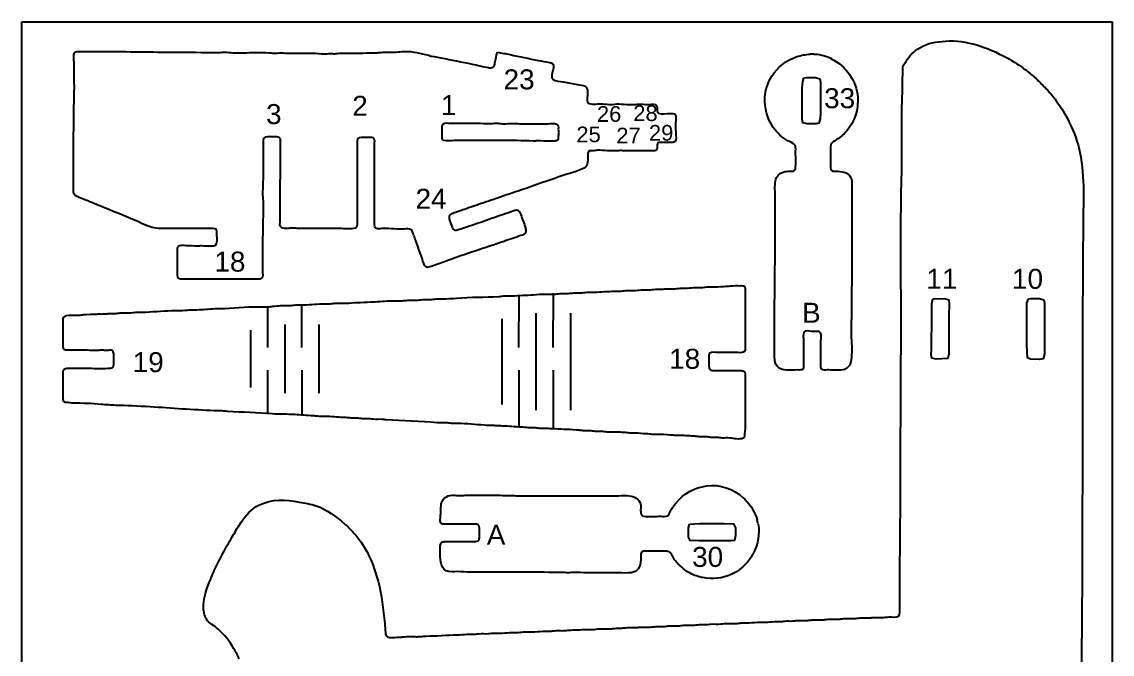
# Model space of a CAD drawing. Extents: x 0 to 191, y 64 to 300.
# Drawn here: x 0 to 190.8, y 189.3 to 300 of the extents above; entities that cross this region are included whole.
import ezdxf
from ezdxf.enums import TextEntityAlignment as Align

# ---------------------------------------------------------------- set-up
doc = ezdxf.new("R2010")
doc.units = 0
for name, color, linetype in [('Cut', 7, 'Continuous'), ('Stege', 5, 'Continuous'), ('Text', 1, 'Continuous')]:
    doc.layers.add(name, color=color, linetype=linetype)
doc.styles.add('textstyle0', font='')
doc.styles.add('textstyle1', font='')
doc.styles.add('textstyle10', font='')
doc.styles.add('textstyle11', font='')
doc.styles.add('textstyle12', font='')
doc.styles.add('textstyle13', font='')
doc.styles.add('textstyle14', font='')
doc.styles.add('textstyle15', font='')
doc.styles.add('textstyle16', font='')
doc.styles.add('textstyle17', font='')
doc.styles.add('textstyle18', font='')
doc.styles.add('textstyle2', font='')
doc.styles.add('textstyle3', font='')
doc.styles.add('textstyle4', font='')
doc.styles.add('textstyle5', font='')
doc.styles.add('textstyle6', font='')
doc.styles.add('textstyle7', font='')
doc.styles.add('textstyle8', font='')
doc.styles.add('textstyle9', font='')
doc.styles.get('textstyle0').set_extended_font_data('Arial')
doc.styles.get('textstyle1').set_extended_font_data('Arial')
doc.styles.get('textstyle10').set_extended_font_data('Arial')
doc.styles.get('textstyle11').set_extended_font_data('Arial')
doc.styles.get('textstyle12').set_extended_font_data('Arial')
doc.styles.get('textstyle13').set_extended_font_data('Arial')
doc.styles.get('textstyle14').set_extended_font_data('Arial')
doc.styles.get('textstyle15').set_extended_font_data('Arial')
doc.styles.get('textstyle16').set_extended_font_data('Arial')
doc.styles.get('textstyle17').set_extended_font_data('Arial')
doc.styles.get('textstyle18').set_extended_font_data('Arial')
doc.styles.get('textstyle2').set_extended_font_data('Arial')
doc.styles.get('textstyle3').set_extended_font_data('Arial')
doc.styles.get('textstyle4').set_extended_font_data('Arial')
doc.styles.get('textstyle5').set_extended_font_data('Arial')
doc.styles.get('textstyle6').set_extended_font_data('Arial')
doc.styles.get('textstyle7').set_extended_font_data('Arial')
doc.styles.get('textstyle8').set_extended_font_data('Arial')
doc.styles.get('textstyle9').set_extended_font_data('Arial')

msp = doc.modelspace()

# ---------------------------------------------------------------- linework, layer by layer
for p, q in [((0, 300), (190.82, 300)), ((0, 64.36), (0, 300)), ((190.82, 300), (190.82, 64.36)), ((87, 243), (87.03, 252.1)), ((93, 243), (93.05, 252.46)), ((43, 250.11), (43, 243)), ((49, 243), (49.02, 250.57)), ((90, 232), (90, 249)), ((96, 249), (96, 232)), ((46, 247), (46, 235)), ((52, 247), (52, 235)), ((84, 248), (84, 233)), ((40, 246), (40, 236)), ((43, 239), (43.02, 231.31)), ((49, 239), (49.03, 231.15)), ((87, 239), (87, 229)), ((93, 239), (92.99, 228.71))]:
    msp.add_line(p, q)
at = {"layer": 'Cut'}
for p, q in [((154.12, 292.12), (153.98, 285.54)), ((154.75, 293.02), (154.12, 292.12))]:
    msp.add_line(p, q, dxfattribs=at)
for points in [[(9.14, 289.01), (9.14, 292.91)], [(75.02, 282.26), (78.39, 282.26)], [(42.24, 278.47), (42.24, 274.14)], [(58.68, 276.78), (58.68, 267.29)], [(9.03, 271.09), (9.03, 275.3)], [(61.74, 264.97), (61.74, 267.61), (61.74, 276.04)], [(131.84, 263.81), (131.84, 269.29)], [(145.23, 267.29), (145.23, 255.91)], [(32.64, 263.81), (30.43, 263.81)], [(42.13, 259.81), (42.13, 256.33)], [(27.27, 256.33), (27.27, 259.28)], [(40.44, 254.96), (36.54, 254.96), (29.9, 254.96)], [(126.57, 251.06), (126.57, 244.84), (126.57, 243.15)], [(131.74, 242.2), (131.74, 247.9)], [(136.8, 244.1), (136.8, 240.62)], [(139.85, 240.83), (139.85, 244.21)], [(124.99, 242.1), (121.72, 242.1)], [(126.57, 236.19), (126.57, 229.76)], [(98.32, 217.01), (103.8, 217.01)], [(78.39, 212.05), (74.6, 212.05)], [(74.92, 209), (78.71, 209)], [(112.34, 207.31), (110.44, 207.31)], [(153.66, 197.41), (153.66, 201.52)]]:
    msp.add_lwpolyline(points, dxfattribs=at)
for points in [[(136.86, 290.16), (137.32, 290.27), (138.9, 290.27), (139.64, 290.03), (139.75, 289.43), (139.75, 288.48), (139.75, 284.05), (139.74, 283), (139.48, 282.26), (139.01, 282.16), (137.43, 282.16), (136.69, 282.32), (136.58, 282.89), (136.58, 283.84), (136.58, 288.38), (136.69, 289.53)], [(159.42, 251.48), (161.46, 251.58), (162.2, 251.34), (162.31, 250.64), (162.23, 248.53), (162.22, 243.78), (162.2, 241.78), (162.03, 241.05), (159.99, 240.94), (159.25, 241.11), (159.14, 241.68), (159.2, 242.73), (159.25, 248.53), (159.25, 250.64)], [(176.15, 251.48), (176.64, 251.58), (178.12, 251.58), (178.85, 251.34), (178.96, 250.74), (178.96, 249.27), (178.96, 243.99), (178.96, 241.78), (178.72, 240.99), (178.12, 240.87), (176.54, 240.94), (175.97, 241.18), (175.9, 243.36), (175.9, 248.53), (175.9, 250.74)], [(116.83, 212.05), (118.66, 212.16), (122.77, 212.16), (124.55, 212.1), (124.88, 211.42), (124.88, 210.05), (124.71, 209.21), (124.15, 209.1), (122.77, 209.1), (122.04, 209.1), (120.88, 209.1), (119.3, 209.1), (118.45, 209.1), (116.99, 209.18), (116.67, 209.74), (116.66, 211.42)]]:
    msp.add_lwpolyline(points, close=True, dxfattribs=at)
for points in [[(157.14, 295.47), (158.5, 296.31), (160.12, 296.51), (161.67, 296.62)], [(161.67, 296.62), (165.32, 296.86), (169.02, 295.52), (172.22, 293.79)], [(9.14, 292.91), (9.14, 293.38), (8.99, 294.13), (9.2, 294.56)], [(9.2, 294.56), (9.36, 294.89), (9.89, 294.81), (10.19, 294.81)], [(10.19, 294.81), (11.24, 294.81), (12.3, 294.81), (13.35, 294.81)], [(13.35, 294.81), (17.64, 294.81), (21.93, 294.7), (26.21, 294.7)], [(26.21, 294.7), (28.99, 294.7), (31.78, 294.63), (34.54, 294.63)], [(34.54, 294.63), (34.86, 294.63), (35.16, 294.71), (35.49, 294.7)], [(35.49, 294.7), (36, 294.68), (36.43, 294.59), (36.97, 294.59)], [(36.97, 294.59), (37.59, 294.59), (38.15, 294.59), (38.76, 294.59)], [(38.76, 294.59), (40.22, 294.59), (41.73, 294.65), (43.19, 294.59)], [(43.19, 294.59), (43.51, 294.58), (43.81, 294.51), (44.13, 294.49)], [(44.13, 294.49), (44.57, 294.48), (44.96, 294.59), (45.4, 294.58)], [(45.4, 294.58), (45.91, 294.57), (46.37, 294.49), (46.87, 294.49)], [(46.87, 294.49), (47.34, 294.49), (47.69, 294.49), (48.14, 294.49)], [(48.14, 294.49), (49.2, 294.49), (50.34, 294.51), (51.41, 294.49)], [(51.41, 294.49), (51.97, 294.47), (52.27, 294.39), (52.78, 294.38)], [(52.78, 294.38), (53.26, 294.38), (53.57, 294.45), (54.04, 294.46)], [(54.04, 294.46), (54.3, 294.47), (54.53, 294.4), (54.78, 294.41)], [(54.78, 294.41), (55.03, 294.42), (55.26, 294.47), (55.52, 294.49)], [(55.52, 294.49), (56.72, 294.54), (57.92, 294.46), (59.1, 294.51)], [(59.1, 294.51), (59.9, 294.54), (60.7, 294.59), (61.53, 294.59)], [(61.53, 294.59), (61.83, 294.59), (62.08, 294.59), (62.37, 294.6)], [(62.37, 294.6), (62.72, 294.6), (63.06, 294.68), (63.43, 294.7)], [(63.43, 294.7), (64.12, 294.73), (64.84, 294.66), (65.53, 294.71)], [(65.53, 294.71), (66.37, 294.77), (67.22, 294.88), (68.06, 294.78)], [(68.06, 294.78), (69.45, 294.59), (70.81, 294.18), (72.17, 293.9)], [(72.17, 293.9), (72.56, 293.83), (72.95, 293.77), (73.33, 293.69)], [(82.8, 292.8), (82.94, 293.44), (83.02, 294.1), (83.24, 294.7)], [(83.24, 294.7), (83.94, 294.53), (84.72, 294.41), (85.46, 294.26)], [(85.46, 294.26), (87.1, 293.91), (88.76, 293.54), (90.41, 293.25)], [(131.25, 290.48), (132.27, 292.04), (133.84, 293.32), (135.64, 293.91)], [(135.64, 293.91), (136.36, 294.14), (137.22, 294.28), (137.95, 294.33)], [(138.61, 294.35), (139.28, 294.37), (140.68, 294.09), (141.75, 293.56)], [(154.75, 293.02), (155, 293.55), (155.36, 293.98), (155.77, 294.39)], [(155.77, 294.39), (156.18, 294.81), (156.64, 295.16), (157.14, 295.47)], [(73.33, 293.69), (75.16, 293.32), (76.98, 292.96), (78.82, 292.59)], [(78.82, 292.59), (79.73, 292.41), (80.75, 292.12), (81.66, 291.99)], [(81.66, 291.99), (81.93, 291.95), (82.23, 291.91), (82.46, 292.07)], [(82.46, 292.07), (82.7, 292.23), (82.74, 292.52), (82.8, 292.8)], [(90.41, 293.25), (91.03, 293.14), (91.7, 293.01), (92.31, 292.89)], [(92.31, 292.89), (92.54, 292.84), (92.72, 292.84), (92.88, 292.7)], [(93.02, 291.96), (92.97, 291.6), (92.81, 291.05), (92.76, 290.69)], [(92.88, 292.7), (93.1, 292.51), (93.05, 292.2), (93.02, 291.96)], [(141.64, 293.51), (144.2, 292.27), (146.15, 289.68), (146.28, 286.79)], [(172.22, 293.79), (173.09, 293.32), (173.95, 292.82), (174.75, 292.25)], [(174.75, 292.25), (175.04, 292.04), (175.3, 291.83), (175.59, 291.62)], [(92.76, 290.69), (92.73, 290.4), (92.72, 290.14), (92.98, 289.91)], [(130.05, 286.79), (130.11, 288.03), (130.57, 289.47), (131.25, 290.48)], [(175.59, 291.62), (176.15, 291.18), (176.74, 290.72), (177.28, 290.25)], [(177.28, 290.25), (177.83, 289.77), (178.34, 289.22), (178.86, 288.7)], [(92.98, 289.91), (93.39, 289.56), (94.18, 289.6), (94.73, 289.5)], [(94.73, 289.5), (95.58, 289.36), (96.42, 289.16), (97.26, 289.02)], [(97.26, 289.02), (97.67, 288.95), (98.24, 288.95), (98.6, 288.74)], [(98.6, 288.74), (99.19, 288.41), (98.95, 287.03), (98.95, 286.48)], [(178.86, 288.7), (179.14, 288.42), (179.41, 288.16), (179.68, 287.86)], [(9.03, 275.3), (9.03, 279.86), (9.14, 284.44), (9.15, 288.1)], [(98.95, 286.48), (98.95, 286.14), (98.9, 285.78), (99.28, 285.67)], [(131.49, 281.52), (130.42, 283.06), (129.97, 284.93), (130.05, 286.79)], [(146.28, 286.79), (146.33, 285.72), (146.22, 284.66), (145.9, 283.63)], [(179.68, 287.86), (180.33, 287.14), (180.89, 286.33), (181.45, 285.54)], [(99.28, 285.67), (99.99, 285.46), (100.89, 285.69), (101.69, 285.62)], [(101.69, 285.62), (102.19, 285.57), (102.52, 285.53), (103.06, 285.53)], [(103.06, 285.53), (103.6, 285.53), (103.99, 285.65), (104.54, 285.62)], [(104.54, 285.62), (105.11, 285.6), (105.67, 285.54), (106.22, 285.53)], [(106.22, 285.53), (106.54, 285.53), (107.08, 285.52), (107.38, 285.53)], [(107.38, 285.53), (107.6, 285.54), (107.79, 285.57), (108.02, 285.57)], [(108.02, 285.57), (108.5, 285.57), (109.01, 285.53), (109.49, 285.53)], [(109.49, 285.53), (109.91, 285.53), (110.43, 285.62), (110.85, 285.5)], [(110.85, 285.5), (111.18, 285.4), (111.17, 285.08), (111.18, 284.79)], [(111.18, 284.79), (111.19, 284.52), (111.14, 284.15), (111.42, 284.01)], [(153.95, 271.73), (154.07, 276.31), (153.98, 280.94), (153.98, 285.54)], [(181.45, 285.54), (182.18, 284.5), (182.8, 283.41), (183.36, 282.27)], [(73.71, 282.15), (74.06, 282.42), (74.55, 282.26), (75.02, 282.26)], [(111.42, 284.01), (111.94, 283.76), (112.92, 283.95), (113.5, 283.95)], [(113.5, 283.95), (113.77, 283.95), (114.15, 284.01), (114.34, 283.78)], [(114.34, 283.78), (114.52, 283.55), (114.45, 283.15), (114.45, 282.89)], [(114.45, 282.89), (114.44, 282.47), (114.39, 282.18), (114.41, 281.55)], [(145.9, 283.63), (145.77, 283.18), (145.58, 282.78), (145.35, 282.37)], [(73.55, 281.21), (73.55, 281.49), (73.49, 281.97), (73.71, 282.15)], [(73.55, 280.05), (73.54, 280.38), (73.55, 280.86), (73.55, 281.21)], [(78.39, 282.26), (79.66, 282.26), (80.94, 282.19), (82.19, 282.19)], [(82.19, 282.19), (82.51, 282.19), (82.81, 282.27), (83.14, 282.25)], [(83.14, 282.25), (83.51, 282.23), (83.73, 282.17), (84.09, 282.16)], [(84.09, 282.16), (84.31, 282.15), (84.51, 282.16), (84.72, 282.16)], [(84.72, 282.16), (85.11, 282.16), (85.58, 282.19), (85.98, 282.19)], [(85.98, 282.19), (86.53, 282.18), (87.03, 282.16), (87.57, 282.16)], [(87.57, 282.16), (88.01, 282.16), (88.34, 282.16), (88.83, 282.16)], [(88.83, 282.16), (89.92, 282.16), (91, 282.16), (92.1, 282.16)], [(92.1, 282.16), (92.61, 282.16), (93.13, 282.28), (93.56, 282.09)], [(93.56, 282.09), (93.94, 281.93), (93.89, 281.55), (93.89, 281.21)], [(93.89, 281.21), (93.89, 280.85), (93.9, 280.29), (93.89, 279.94)], [(114.41, 281.55), (114.41, 281.33), (114.43, 280.96), (114.44, 280.47)], [(132.68, 280.16), (132.22, 280.59), (131.85, 281.02), (131.49, 281.52)], [(144.25, 280.79), (144.02, 280.52), (143.76, 280.29), (143.5, 280.06)], [(145.35, 282.37), (145.04, 281.79), (144.69, 281.29), (144.25, 280.79)], [(183.36, 282.27), (184.16, 280.66), (184.82, 278.88), (185.18, 277.11)], [(42.57, 279.8), (42.09, 279.66), (42.24, 278.86), (42.24, 278.47)], [(44.45, 279.84), (43.91, 279.85), (43.09, 279.96), (42.57, 279.8)], [(45.19, 279.59), (45.02, 279.84), (44.72, 279.83), (44.45, 279.84)], [(45.29, 278.89), (45.29, 279.15), (45.33, 279.38), (45.19, 279.59)], [(45.29, 276.36), (45.29, 277.18), (45.3, 278.08), (45.29, 278.89)], [(58.68, 278.89), (58.67, 278.21), (58.68, 277.47), (58.68, 276.78)], [(59.11, 279.7), (58.69, 279.58), (58.69, 279.31), (58.68, 278.89)], [(60.16, 279.73), (59.72, 279.73), (59.5, 279.8), (59.11, 279.7)], [(61.11, 279.73), (60.8, 279.74), (60.47, 279.73), (60.16, 279.73)], [(61.67, 279.49), (61.56, 279.71), (61.32, 279.72), (61.11, 279.73)], [(61.74, 278.68), (61.74, 278.97), (61.8, 279.24), (61.67, 279.49)], [(61.74, 276.04), (61.74, 276.92), (61.74, 277.8), (61.74, 278.68)], [(73.88, 279.24), (73.45, 279.36), (73.55, 279.69), (73.55, 280.05)], [(75.65, 279.2), (75.01, 279.2), (74.47, 279.06), (73.88, 279.24)], [(78.18, 279.2), (77.35, 279.2), (76.48, 279.2), (75.65, 279.2)], [(89.46, 279.11), (85.75, 279.28), (81.93, 279.2), (78.18, 279.2)], [(90.2, 279.14), (89.95, 279.14), (89.72, 279.1), (89.46, 279.11)], [(92.52, 279.1), (91.74, 279.1), (90.95, 279.14), (90.2, 279.14)], [(93.36, 279.11), (93.12, 279.07), (92.79, 279.1), (92.52, 279.1)], [(93.78, 279.34), (93.67, 279.17), (93.51, 279.14), (93.36, 279.11)], [(93.89, 279.94), (93.89, 279.73), (93.9, 279.53), (93.78, 279.34)], [(111.35, 278.78), (111.13, 278.61), (111.19, 278.28), (111.18, 278.04)], [(112.02, 278.89), (111.81, 278.89), (111.53, 278.92), (111.35, 278.78)], [(113.6, 278.89), (113.08, 278.88), (112.55, 278.89), (112.02, 278.89)], [(114.28, 279), (114.1, 278.86), (113.82, 278.89), (113.6, 278.89)], [(114.44, 280.47), (114.46, 280.13), (114.59, 279.24), (114.28, 279)], [(134.05, 279.18), (133.56, 279.46), (133.11, 279.77), (132.68, 280.16)], [(135.26, 278.44), (134.97, 278.83), (134.44, 278.95), (134.05, 279.18)], [(142.28, 279.18), (141.83, 278.91), (141.57, 278.71), (141.54, 278.15)], [(143.5, 280.06), (143.11, 279.72), (142.71, 279.45), (142.28, 279.18)], [(99.3, 277.38), (99.02, 277.23), (99.06, 276.83), (99.06, 276.57)], [(99.9, 277.42), (99.62, 277.42), (99.48, 277.47), (99.3, 277.38)], [(100.74, 277.5), (100.47, 277.47), (100.18, 277.42), (99.9, 277.42)], [(102.43, 277.41), (101.87, 277.43), (101.3, 277.55), (100.74, 277.5)], [(104.01, 277.41), (103.49, 277.41), (102.99, 277.4), (102.43, 277.41)], [(104.96, 277.44), (104.64, 277.45), (104.33, 277.41), (104.01, 277.41)], [(105.8, 277.41), (105.51, 277.41), (105.25, 277.44), (104.96, 277.44)], [(108.33, 277.41), (107.49, 277.41), (106.62, 277.41), (105.8, 277.41)], [(110.34, 277.41), (109.7, 277.41), (108.98, 277.41), (108.33, 277.41)], [(110.93, 277.48), (110.74, 277.38), (110.57, 277.41), (110.34, 277.41)], [(111.18, 278.04), (111.17, 277.84), (111.18, 277.6), (110.93, 277.48)], [(135.42, 277.41), (135.42, 277.76), (135.47, 278.15), (135.26, 278.44)], [(135.42, 274.67), (135.44, 275.48), (135.42, 276.58), (135.42, 277.41)], [(141.54, 278.15), (141.5, 277.13), (141.54, 275.91), (141.54, 274.88)], [(185.18, 277.11), (186.08, 272.71), (185.71, 268.08), (185.71, 263.61)], [(45.19, 267.4), (45.19, 270.39), (45.29, 273.35), (45.29, 276.36)], [(99.06, 276.57), (99.05, 275.98), (99.13, 274.76), (98.52, 274.44)], [(141.54, 274.88), (141.54, 274.61), (141.49, 274.2), (141.65, 274)], [(42.24, 274.14), (42.24, 272.67), (42.14, 271.18), (42.14, 269.72)], [(94.31, 272.96), (92.92, 272.46), (91.49, 271.98), (90.1, 271.5)], [(98.52, 274.44), (97.24, 273.77), (95.68, 273.45), (94.31, 272.96)], [(131.89, 272.14), (132.05, 273.01), (132.66, 273.61), (133.53, 273.78)], [(133.53, 273.78), (133.89, 273.85), (134.33, 273.81), (134.69, 273.83)], [(134.69, 273.83), (134.92, 273.84), (135.17, 273.85), (135.32, 274.07)], [(135.32, 274.07), (135.44, 274.25), (135.42, 274.46), (135.42, 274.67)], [(141.65, 274), (141.76, 273.86), (141.91, 273.85), (142.07, 273.83)], [(142.07, 273.83), (142.29, 273.81), (142.57, 273.83), (142.8, 273.83)], [(142.8, 273.83), (143.76, 273.82), (144.9, 273.5), (145.18, 272.46)], [(9.36, 269.59), (8.92, 269.93), (9.03, 270.58), (9.03, 271.09)], [(90.1, 271.5), (88.86, 271.07), (87.65, 270.6), (86.41, 270.21)], [(131.84, 269.29), (131.84, 270.21), (131.72, 271.23), (131.89, 272.14)], [(145.18, 272.46), (145.34, 271.88), (145.23, 271.26), (145.23, 270.67)], [(153.87, 248.01), (153.87, 255.91), (153.74, 263.84), (153.95, 271.73)], [(10.82, 268.93), (10.35, 269.13), (9.76, 269.28), (9.36, 269.59)], [(42.14, 269.72), (42.14, 269.23), (42.24, 268.72), (42.24, 268.24)], [(83.88, 269.34), (82.73, 268.93), (81.56, 268.56), (80.4, 268.17)], [(86.41, 270.21), (85.56, 269.95), (84.71, 269.64), (83.88, 269.34)], [(145.23, 270.67), (145.22, 269.54), (145.23, 268.42), (145.23, 267.29)], [(13.67, 267.76), (12.71, 268.14), (11.77, 268.54), (10.82, 268.93)], [(19.89, 265.2), (17.83, 266.08), (15.75, 266.92), (13.67, 267.76)], [(42.24, 268.24), (42.24, 265.45), (42.13, 262.62), (42.13, 259.81)], [(45.19, 264.87), (45.19, 265.7), (45.19, 266.56), (45.19, 267.4)], [(58.68, 267.29), (58.68, 266.48), (58.69, 265.56), (58.68, 264.76)], [(77.45, 267.15), (76.81, 266.94), (76.06, 266.66), (75.44, 266.46)], [(80.4, 268.17), (79.41, 267.84), (78.44, 267.48), (77.45, 267.15)], [(74.77, 265.91), (74.72, 265.42), (75.08, 264.74), (75.25, 264.23)], [(75.44, 266.46), (75.16, 266.37), (74.81, 266.26), (74.77, 265.91)], [(78.18, 264.21), (80.23, 264.87), (82.25, 265.67), (84.3, 266.32)], [(84.3, 266.32), (84.86, 266.5), (85.54, 266.77), (86.09, 266.94)], [(86.09, 266.94), (86.32, 267.01), (86.49, 267.08), (86.72, 267.04)], [(86.72, 267.04), (87.08, 266.97), (87.2, 266.57), (87.32, 266.24)], [(87.32, 266.24), (87.59, 265.48), (87.92, 264.7), (88.12, 263.92)], [(23.16, 263.9), (22.08, 264.13), (20.91, 264.76), (19.89, 265.2)], [(24.53, 263.81), (24.03, 263.81), (23.64, 263.8), (23.16, 263.9)], [(25.37, 263.81), (25.08, 263.81), (24.83, 263.81), (24.53, 263.81)], [(25.9, 263.81), (25.72, 263.81), (25.55, 263.81), (25.37, 263.81)], [(26.63, 263.81), (26.36, 263.81), (26.16, 263.81), (25.9, 263.81)], [(28.22, 263.81), (27.69, 263.81), (27.17, 263.81), (26.63, 263.81)], [(30.43, 263.81), (29.69, 263.81), (28.95, 263.81), (28.22, 263.81)], [(33.79, 263.78), (33.44, 263.88), (33.01, 263.81), (32.64, 263.81)], [(34.12, 263.07), (34.11, 263.37), (34.12, 263.68), (33.79, 263.78)], [(45.3, 264.09), (45.13, 264.3), (45.19, 264.58), (45.19, 264.87)], [(46.24, 263.82), (45.96, 263.84), (45.47, 263.86), (45.3, 264.09)], [(47.51, 263.89), (47.03, 263.88), (46.76, 263.79), (46.24, 263.82)], [(48.46, 263.81), (48.14, 263.82), (47.83, 263.9), (47.51, 263.89)], [(49.72, 263.81), (49.34, 263.81), (48.84, 263.8), (48.46, 263.81)], [(50.78, 263.81), (50.38, 263.81), (50.1, 263.81), (49.72, 263.81)], [(55.62, 263.81), (54.01, 263.81), (52.38, 263.81), (50.78, 263.81)], [(58.35, 263.88), (57.7, 263.59), (56.41, 263.81), (55.62, 263.81)], [(58.68, 264.76), (58.68, 264.41), (58.73, 264.04), (58.35, 263.88)], [(61.85, 263.96), (61.67, 264.22), (61.74, 264.67), (61.74, 264.97)], [(62.37, 263.75), (62.16, 263.75), (61.97, 263.79), (61.85, 263.96)], [(63.64, 263.81), (63.21, 263.82), (62.79, 263.75), (62.37, 263.75)], [(65.64, 263.71), (64.95, 263.71), (64.37, 263.79), (63.64, 263.81)], [(66.9, 263.71), (66.54, 263.71), (65.99, 263.71), (65.64, 263.71)], [(68.12, 263.6), (67.77, 263.84), (67.4, 263.71), (66.9, 263.71)], [(68.45, 263.07), (68.38, 263.26), (68.3, 263.48), (68.12, 263.6)], [(75.25, 264.23), (75.34, 263.97), (75.41, 263.67), (75.68, 263.56)], [(75.68, 263.56), (75.9, 263.47), (76.16, 263.54), (76.39, 263.61)], [(76.39, 263.61), (76.99, 263.8), (77.58, 264.02), (78.18, 264.21)], [(88.12, 263.92), (88.19, 263.64), (88.26, 263.34), (88.15, 263.09)], [(131.74, 247.9), (131.74, 253.21), (131.84, 258.5), (131.84, 263.81)], [(185.71, 263.61), (185.71, 256.34), (185.6, 249.06), (185.6, 241.79)], [(34.09, 261.19), (34.25, 261.72), (34.13, 262.52), (34.12, 263.07)], [(68.79, 262.13), (68.68, 262.44), (68.57, 262.77), (68.45, 263.07)], [(70.1, 258.44), (69.66, 259.67), (69.22, 260.89), (68.79, 262.13)], [(84.4, 261.55), (81.05, 260.39), (77.6, 259.36), (74.28, 258.1)], [(87.35, 262.57), (86.37, 262.22), (85.39, 261.9), (84.4, 261.55)], [(88.15, 263.09), (88.02, 262.78), (87.67, 262.68), (87.35, 262.57)], [(27.27, 259.28), (27.27, 259.67), (27.15, 260.26), (27.33, 260.62)], [(27.33, 260.62), (27.52, 261.01), (28.38, 260.86), (28.74, 260.86)], [(28.74, 260.86), (29.43, 260.86), (30.08, 260.8), (30.75, 260.78)], [(30.75, 260.78), (31, 260.78), (31.23, 260.83), (31.48, 260.82)], [(31.48, 260.82), (31.98, 260.8), (32.46, 260.75), (32.96, 260.76)], [(32.96, 260.76), (33.37, 260.76), (33.92, 260.65), (34.09, 261.19)], [(70.73, 257.07), (70.35, 257.29), (70.24, 258.04), (70.1, 258.44)], [(74.28, 258.1), (73.42, 257.77), (72.53, 257.47), (71.65, 257.17)], [(27.44, 255.07), (27.14, 255.3), (27.27, 255.99), (27.27, 256.33)], [(42.13, 256.33), (42.13, 255.99), (42.26, 255.3), (41.96, 255.07)], [(71.65, 257.17), (71.36, 257.07), (71.01, 256.91), (70.73, 257.07)], [(145.23, 255.91), (145.23, 252.46), (145.19, 249.01), (145.13, 245.58)], [(28.11, 254.96), (27.9, 254.96), (27.61, 254.93), (27.44, 255.07)], [(29.9, 254.96), (29.31, 254.96), (28.71, 254.95), (28.11, 254.96)], [(41.96, 255.07), (41.63, 254.81), (40.84, 254.96), (40.44, 254.96)], [(124.04, 253.75), (124.58, 253.83), (125.19, 253.8), (125.73, 253.8)], [(125.73, 253.8), (125.95, 253.8), (126.29, 253.84), (126.46, 253.63)], [(76.08, 251.6), (78.53, 251.84), (81.01, 251.74), (83.45, 251.91)], [(83.45, 251.91), (83.74, 251.93), (84.01, 251.99), (84.3, 252)], [(84.3, 252), (84.81, 252.02), (85.28, 251.98), (85.77, 252.02)], [(85.77, 252.02), (86.39, 252.06), (87.03, 252.1), (87.67, 252.11)], [(87.67, 252.11), (88.93, 252.14), (90.21, 252.31), (91.47, 252.32)], [(91.47, 252.32), (92.14, 252.33), (92.81, 252.3), (93.47, 252.33)], [(93.47, 252.33), (93.79, 252.34), (94.09, 252.41), (94.42, 252.42)], [(94.42, 252.42), (94.86, 252.44), (95.28, 252.41), (95.68, 252.44)], [(95.68, 252.44), (96.01, 252.46), (96.29, 252.52), (96.63, 252.53)], [(96.63, 252.53), (97.08, 252.54), (97.48, 252.51), (97.9, 252.54)], [(97.9, 252.54), (98.22, 252.56), (98.51, 252.63), (98.85, 252.64)], [(98.85, 252.64), (99.3, 252.65), (99.76, 252.62), (100.22, 252.65)], [(100.22, 252.65), (101.36, 252.73), (102.55, 252.8), (103.69, 252.85)], [(103.69, 252.85), (104.1, 252.86), (104.47, 252.84), (104.85, 252.85)], [(104.85, 252.85), (105.25, 252.86), (105.57, 252.94), (106.01, 252.95)], [(106.01, 252.95), (106.47, 252.96), (106.93, 252.93), (107.38, 252.96)], [(107.38, 252.96), (107.85, 253), (108.27, 253.06), (108.75, 253.06)], [(108.75, 253.06), (109.06, 253.06), (109.29, 253.06), (109.6, 253.06)], [(109.6, 253.06), (109.95, 253.07), (110.21, 253.12), (110.55, 253.15)], [(110.55, 253.15), (111.06, 253.2), (111.44, 253.15), (111.92, 253.17)], [(111.92, 253.17), (112.33, 253.19), (112.73, 253.27), (113.18, 253.27)], [(113.18, 253.27), (113.6, 253.27), (113.94, 253.26), (114.34, 253.27)], [(114.34, 253.27), (114.75, 253.28), (115.06, 253.36), (115.5, 253.38)], [(115.5, 253.38), (115.82, 253.38), (116.13, 253.37), (116.45, 253.38)], [(116.45, 253.38), (116.95, 253.4), (117.42, 253.48), (117.93, 253.48)], [(117.93, 253.48), (118.23, 253.48), (118.45, 253.48), (118.77, 253.48)], [(118.77, 253.48), (119.07, 253.48), (119.34, 253.51), (119.61, 253.54)], [(119.61, 253.54), (119.97, 253.59), (120.4, 253.59), (120.77, 253.59)], [(120.77, 253.59), (121.47, 253.59), (122.19, 253.61), (122.88, 253.68)], [(122.88, 253.68), (123.31, 253.71), (123.6, 253.7), (124.04, 253.75)], [(126.46, 253.63), (126.61, 253.44), (126.57, 253.19), (126.57, 252.96)], [(126.57, 252.96), (126.57, 252.39), (126.57, 251.64), (126.57, 251.06)], [(35.49, 249.81), (37.69, 250.02), (40.01, 250.11), (42.24, 250.11)], [(42.24, 250.11), (42.57, 250.11), (42.87, 250.1), (43.19, 250.11)], [(43.19, 250.11), (43.44, 250.12), (43.67, 250.17), (43.92, 250.2)], [(43.92, 250.2), (44.35, 250.24), (44.86, 250.3), (45.29, 250.32)], [(45.29, 250.32), (45.87, 250.34), (46.42, 250.3), (46.98, 250.32)], [(46.98, 250.32), (47.3, 250.34), (47.6, 250.41), (47.93, 250.42)], [(47.93, 250.42), (48.43, 250.44), (48.91, 250.4), (49.4, 250.43)], [(49.4, 250.43), (50.58, 250.51), (51.81, 250.62), (52.99, 250.64)], [(52.99, 250.64), (53.36, 250.64), (53.69, 250.62), (54.04, 250.64)], [(54.04, 250.64), (54.33, 250.65), (54.59, 250.71), (54.89, 250.73)], [(54.89, 250.73), (55.55, 250.78), (56.15, 250.73), (56.78, 250.74)], [(56.78, 250.74), (57.41, 250.76), (58.03, 250.84), (58.68, 250.85)], [(58.68, 250.85), (59.45, 250.85), (60.22, 250.95), (61, 250.95)], [(61, 250.95), (61.28, 250.95), (61.56, 250.94), (61.84, 250.97)], [(61.84, 250.97), (62.95, 251.08), (64.09, 251.16), (65.22, 251.16)], [(65.22, 251.16), (65.47, 251.16), (65.72, 251.16), (65.96, 251.16)], [(65.96, 251.16), (66.17, 251.16), (66.34, 251.16), (66.59, 251.16)], [(66.59, 251.16), (66.92, 251.17), (67.18, 251.23), (67.54, 251.26)], [(67.54, 251.26), (68.09, 251.3), (68.58, 251.26), (69.12, 251.27)], [(69.12, 251.27), (69.48, 251.28), (69.81, 251.35), (70.17, 251.37)], [(70.17, 251.37), (70.64, 251.39), (71.08, 251.36), (71.54, 251.38)], [(71.54, 251.38), (71.86, 251.39), (72.17, 251.46), (72.49, 251.48)], [(72.49, 251.48), (73.68, 251.53), (74.89, 251.49), (76.08, 251.6)], [(7.24, 247.58), (7.24, 247.82), (7.19, 248.16), (7.35, 248.36)], [(7.35, 248.36), (7.68, 248.79), (8.9, 248.63), (9.35, 248.63)], [(9.35, 248.63), (9.56, 248.63), (9.74, 248.63), (9.98, 248.64)], [(9.98, 248.64), (10.28, 248.66), (10.5, 248.72), (10.82, 248.73)], [(10.82, 248.73), (11.58, 248.77), (12.38, 248.83), (13.14, 248.84)], [(13.14, 248.84), (13.38, 248.85), (13.65, 248.84), (13.88, 248.84)], [(13.88, 248.84), (14.09, 248.84), (14.28, 248.84), (14.51, 248.85)], [(14.51, 248.85), (14.77, 248.87), (14.98, 248.92), (15.25, 248.94)], [(15.25, 248.94), (15.72, 248.97), (16.07, 248.93), (16.51, 248.95)], [(16.51, 248.95), (16.74, 248.96), (16.93, 249), (17.15, 249.02)], [(17.15, 249.02), (17.48, 249.06), (17.87, 249.05), (18.2, 249.05)], [(18.2, 249.05), (18.54, 249.05), (18.83, 249.04), (19.15, 249.06)], [(19.15, 249.06), (19.5, 249.07), (19.83, 249.15), (20.2, 249.16)], [(20.2, 249.16), (20.7, 249.17), (21.19, 249.14), (21.68, 249.17)], [(21.68, 249.17), (23.39, 249.29), (25.13, 249.4), (26.85, 249.47)], [(26.85, 249.47), (27.42, 249.5), (27.97, 249.45), (28.53, 249.49)], [(28.53, 249.49), (28.85, 249.51), (29.16, 249.57), (29.48, 249.58)], [(29.48, 249.58), (29.88, 249.59), (30.25, 249.57), (30.64, 249.59)], [(30.64, 249.59), (31.68, 249.63), (32.75, 249.71), (33.8, 249.78)], [(33.8, 249.78), (34.36, 249.82), (34.96, 249.76), (35.49, 249.81)], [(7.24, 245.89), (7.24, 246.45), (7.24, 247.02), (7.24, 247.58)], [(153.77, 219.02), (153.77, 228.68), (153.87, 238.36), (153.87, 248.01)], [(7.24, 243.57), (7.24, 244.34), (7.24, 245.12), (7.24, 245.89)], [(136.86, 245.65), (136.66, 245.24), (136.8, 244.55), (136.8, 244.1)], [(138.17, 245.79), (137.84, 245.79), (137.08, 246.09), (136.86, 245.65)], [(139.22, 245.78), (138.98, 245.8), (138.44, 245.78), (138.17, 245.79)], [(139.79, 245.54), (139.66, 245.8), (139.42, 245.78), (139.22, 245.78)], [(139.85, 244.21), (139.85, 244.59), (139.96, 245.2), (139.79, 245.54)], [(145.13, 245.58), (145.11, 244.7), (145.25, 243.82), (145.23, 242.94)], [(7.35, 242.69), (7.17, 242.91), (7.24, 243.31), (7.24, 243.57)], [(7.98, 242.52), (7.76, 242.52), (7.49, 242.5), (7.35, 242.69)], [(9.56, 242.52), (9.03, 242.52), (8.5, 242.51), (7.98, 242.52)], [(13.25, 242.45), (12.03, 242.45), (10.79, 242.52), (9.56, 242.52)], [(14.09, 242.51), (13.8, 242.52), (13.53, 242.45), (13.25, 242.45)], [(14.83, 242.44), (14.58, 242.45), (14.35, 242.51), (14.09, 242.51)], [(15.85, 242.39), (15.53, 242.6), (15.27, 242.43), (14.83, 242.44)], [(16.09, 241.68), (16.09, 241.91), (16.12, 242.22), (15.85, 242.39)], [(126.51, 242.34), (126.31, 241.93), (125.37, 242.1), (124.99, 242.1)], [(126.57, 243.15), (126.57, 242.9), (126.62, 242.57), (126.51, 242.34)], [(145.23, 242.94), (145.2, 242.01), (145.33, 240.55), (144.78, 239.78)], [(16.09, 239.99), (16.11, 240.38), (16.1, 241.29), (16.09, 241.68)], [(120.24, 241.15), (120.24, 240.52), (120.17, 239.92), (120.26, 239.36)], [(120.41, 241.99), (120.19, 241.81), (120.25, 241.4), (120.24, 241.15)], [(121.72, 242.1), (121.36, 242.1), (120.71, 242.22), (120.41, 241.99)], [(132.19, 239.68), (131.62, 240.35), (131.74, 241.38), (131.74, 242.2)], [(136.8, 240.62), (136.8, 240.32), (136.81, 239.96), (136.79, 239.67)], [(139.96, 239.21), (139.69, 239.55), (139.85, 240.41), (139.85, 240.83)], [(185.6, 241.79), (185.6, 222.31), (185.62, 202.87), (185.4, 184.2)], [(7.24, 238.3), (7.24, 238.59), (7.19, 238.97), (7.41, 239.19)], [(7.41, 239.19), (7.66, 239.44), (8.03, 239.36), (8.4, 239.36)], [(8.4, 239.36), (9.52, 239.36), (10.65, 239.36), (11.77, 239.36)], [(11.77, 239.36), (12.39, 239.36), (12.96, 239.3), (13.56, 239.28)], [(13.56, 239.28), (14.02, 239.26), (14.57, 239.3), (15.04, 239.34)], [(15.04, 239.34), (15.35, 239.37), (15.81, 239.3), (15.98, 239.53)], [(15.98, 239.53), (16.09, 239.66), (16.08, 239.83), (16.09, 239.99)], [(120.26, 239.36), (120.34, 238.91), (120.76, 238.94), (121.19, 238.93)], [(121.19, 238.93), (122.49, 238.93), (123.8, 238.93), (125.09, 238.93)], [(125.09, 238.93), (125.37, 238.93), (125.68, 238.95), (125.94, 238.93)], [(125.94, 238.93), (126.13, 238.91), (126.33, 238.89), (126.46, 238.69)], [(126.46, 238.69), (126.58, 238.51), (126.57, 238.31), (126.57, 238.09)], [(135.74, 239.04), (134.62, 239.04), (132.99, 238.72), (132.19, 239.68)], [(136.69, 239.21), (136.51, 238.99), (136.05, 239.04), (135.74, 239.04)], [(136.79, 239.67), (136.79, 239.52), (136.8, 239.35), (136.69, 239.21)], [(140.91, 239.04), (140.63, 239.04), (140.16, 238.96), (139.96, 239.21)], [(143.65, 239.05), (142.75, 238.96), (141.81, 239.04), (140.91, 239.04)], [(144.78, 239.78), (144.5, 239.39), (144.14, 239.1), (143.65, 239.05)], [(7.23, 235.88), (7.2, 236.66), (7.24, 237.52), (7.24, 238.3)], [(126.57, 238.09), (126.58, 237.49), (126.57, 236.81), (126.57, 236.19)], [(7.24, 234.19), (7.23, 234.7), (7.25, 235.35), (7.23, 235.88)], [(7.35, 233.52), (7.2, 233.7), (7.24, 233.99), (7.24, 234.19)], [(7.87, 233.35), (7.67, 233.36), (7.48, 233.35), (7.35, 233.52)], [(9.03, 233.24), (8.66, 233.25), (8.23, 233.32), (7.87, 233.35)], [(13.88, 233), (12.3, 233.19), (10.63, 233.2), (9.03, 233.24)], [(16.51, 232.84), (15.64, 232.92), (14.77, 232.9), (13.88, 233)], [(17.89, 232.82), (17.42, 232.84), (16.96, 232.8), (16.51, 232.84)], [(23.89, 232.49), (21.9, 232.63), (19.87, 232.73), (17.89, 232.82)], [(35.07, 231.87), (31.35, 231.96), (27.61, 232.24), (23.89, 232.49)], [(36.02, 231.78), (35.7, 231.8), (35.39, 231.86), (35.07, 231.87)], [(43.82, 231.36), (41.21, 231.61), (38.62, 231.6), (36.02, 231.78)], [(47.72, 231.23), (46.42, 231.32), (45.1, 231.24), (43.82, 231.36)], [(50.99, 231.02), (49.91, 231.07), (48.81, 231.15), (47.72, 231.23)], [(51.83, 230.93), (51.55, 230.95), (51.27, 231.01), (50.99, 231.02)], [(52.78, 230.92), (52.45, 230.92), (52.15, 230.91), (51.83, 230.93)], [(55.84, 230.73), (54.83, 230.83), (53.79, 230.92), (52.78, 230.92)], [(56.78, 230.71), (56.46, 230.72), (56.15, 230.7), (55.84, 230.73)], [(57.63, 230.62), (57.34, 230.64), (57.08, 230.69), (56.78, 230.71)], [(58.58, 230.6), (58.24, 230.61), (57.95, 230.59), (57.63, 230.62)], [(59.63, 230.51), (59.29, 230.52), (58.95, 230.6), (58.58, 230.6)], [(60.37, 230.5), (60.1, 230.5), (59.89, 230.49), (59.63, 230.51)], [(61.53, 230.41), (61.13, 230.45), (60.77, 230.5), (60.37, 230.5)], [(63, 230.39), (62.5, 230.42), (62.02, 230.37), (61.53, 230.41)], [(63.74, 230.3), (63.49, 230.32), (63.25, 230.37), (63, 230.39)], [(72.7, 229.78), (69.73, 230.06), (66.72, 230.1), (63.74, 230.3)], [(74.49, 229.76), (73.9, 229.78), (73.29, 229.73), (72.7, 229.78)], [(76.29, 229.66), (75.99, 229.66), (75.73, 229.65), (75.44, 229.67)], [(80.92, 229.36), (79.41, 229.5), (77.82, 229.64), (76.29, 229.66)], [(82.29, 229.34), (81.83, 229.36), (81.37, 229.32), (80.92, 229.36)], [(83.03, 229.25), (82.78, 229.28), (82.55, 229.33), (82.29, 229.34)], [(84.09, 229.23), (83.73, 229.24), (83.38, 229.22), (83.03, 229.25)], [(87.46, 229.03), (86.32, 229.04), (85.21, 229.21), (84.09, 229.23)], [(88.62, 228.93), (88.24, 228.96), (87.86, 229.02), (87.46, 229.03)], [(126.57, 229.76), (126.57, 229.14), (126.57, 228.48), (126.49, 227.87)], [(89.67, 228.92), (89.31, 228.93), (88.98, 228.9), (88.62, 228.93)], [(90.62, 228.82), (90.3, 228.85), (90.01, 228.91), (89.67, 228.92)], [(91.68, 228.81), (91.31, 228.82), (90.98, 228.8), (90.62, 228.82)], [(92.63, 228.72), (92.31, 228.74), (92.01, 228.8), (91.68, 228.81)], [(93.36, 228.71), (93.11, 228.71), (92.87, 228.7), (92.63, 228.72)], [(95.37, 228.6), (94.71, 228.6), (94.02, 228.71), (93.36, 228.71)], [(97.58, 228.48), (96.92, 228.54), (96.05, 228.6), (95.37, 228.6)], [(98.21, 228.4), (97.99, 228.42), (97.8, 228.46), (97.58, 228.48)], [(99.37, 228.39), (98.95, 228.41), (98.58, 228.38), (98.21, 228.4)], [(100.32, 228.29), (100.01, 228.31), (99.71, 228.37), (99.37, 228.39)], [(101.06, 228.29), (100.79, 228.29), (100.58, 228.28), (100.32, 228.29)], [(102.22, 228.19), (101.82, 228.22), (101.5, 228.29), (101.06, 228.29)], [(103.17, 228.18), (102.83, 228.18), (102.53, 228.17), (102.22, 228.19)], [(105.7, 228.07), (104.89, 228.12), (103.98, 228.18), (103.17, 228.18)], [(106.65, 227.97), (106.32, 227.98), (106.03, 228.04), (105.7, 228.07)], [(107.38, 227.97), (107.13, 227.97), (106.91, 227.97), (106.65, 227.97)], [(109.28, 227.86), (108.68, 227.88), (107.97, 227.97), (107.38, 227.97)], [(110.34, 227.76), (109.98, 227.78), (109.66, 227.85), (109.28, 227.86)], [(111.07, 227.76), (110.82, 227.76), (110.59, 227.75), (110.34, 227.76)], [(113.5, 227.65), (112.75, 227.68), (111.81, 227.76), (111.07, 227.76)], [(114.45, 227.55), (114.12, 227.57), (113.85, 227.64), (113.5, 227.65)], [(115.29, 227.55), (114.98, 227.55), (114.74, 227.54), (114.45, 227.55)], [(117.82, 227.43), (117.08, 227.5), (116.04, 227.55), (115.29, 227.55)], [(118.45, 227.35), (118.23, 227.36), (118.04, 227.41), (117.82, 227.43)], [(119.72, 227.33), (119.27, 227.35), (118.86, 227.32), (118.45, 227.35)], [(120.56, 227.24), (120.28, 227.26), (120.01, 227.32), (119.72, 227.33)], [(121.72, 227.22), (121.29, 227.25), (120.96, 227.22), (120.56, 227.24)], [(122.56, 227.13), (122.28, 227.14), (122.01, 227.2), (121.72, 227.22)], [(123.93, 227.12), (123.39, 227.16), (123.05, 227.11), (122.56, 227.13)], [(126.22, 227.09), (125.62, 226.79), (124.58, 227.07), (123.93, 227.12)], [(126.49, 227.87), (126.46, 227.59), (126.52, 227.23), (126.22, 227.09)], [(114.44, 215.74), (115.8, 217.39), (117.71, 218.45), (119.82, 218.76)], [(119.82, 218.75), (122.14, 219.09), (124.55, 218.22), (126.25, 216.67)], [(153.66, 201.52), (153.66, 207.37), (153.77, 213.2), (153.77, 219.02)], [(41.5, 215.39), (43.71, 216.5), (46.21, 216.36), (48.56, 215.92)], [(48.56, 215.92), (49.53, 215.74), (50.58, 215.6), (51.51, 215.27)], [(73.33, 214.37), (73.33, 215.17), (73.33, 216.08), (73.99, 216.63)], [(73.99, 216.63), (74.79, 217.3), (75.85, 217.06), (76.81, 217.04)], [(76.81, 217.04), (77.16, 217.03), (77.51, 217.11), (77.87, 217.11)], [(77.87, 217.11), (79.41, 217.13), (80.96, 217.11), (82.51, 217.11)], [(82.51, 217.11), (83.64, 217.11), (84.78, 217.06), (85.88, 217.05)], [(85.88, 217.05), (86.29, 217.05), (86.62, 217.01), (87.04, 217.01)], [(87.04, 217.01), (87.32, 217.01), (87.5, 217.01), (87.78, 217.01)], [(87.78, 217.01), (88.04, 217.01), (88.25, 217.01), (88.51, 217.01)], [(88.51, 217.01), (88.85, 217.01), (89.11, 217.01), (89.46, 217.01)], [(89.46, 217.01), (89.87, 217.01), (90.23, 217.01), (90.62, 217.01)], [(90.62, 217.01), (93.18, 217.01), (95.75, 217.01), (98.32, 217.01)], [(103.8, 217.01), (104.72, 217.01), (105.74, 217.13), (106.65, 216.96)], [(106.65, 216.96), (107.45, 216.8), (108.23, 216.17), (108.32, 215.32)], [(113.49, 214.27), (113.75, 214.82), (114.05, 215.27), (114.44, 215.74)], [(126.25, 216.67), (126.98, 216.02), (127.6, 215.23), (128.06, 214.37)], [(38.37, 212.38), (39.2, 213.56), (40.19, 214.74), (41.5, 215.39)], [(51.51, 215.27), (53.33, 214.62), (55.03, 213.36), (56.47, 212.12)], [(73.24, 212.79), (73.26, 213.27), (73.33, 213.87), (73.33, 214.37)], [(108.32, 215.32), (108.38, 214.73), (108.03, 213.51), (108.86, 213.43)], [(113.04, 213.53), (113.29, 213.7), (113.36, 214.01), (113.49, 214.27)], [(128.06, 214.37), (128.32, 213.88), (128.55, 213.33), (128.69, 212.79)], [(37.7, 211.32), (37.92, 211.69), (38.12, 212.02), (38.37, 212.38)], [(56.47, 212.12), (56.98, 211.68), (57.47, 211.2), (57.93, 210.69)], [(73.4, 212.16), (73.21, 212.31), (73.23, 212.59), (73.24, 212.79)], [(73.86, 212.06), (73.71, 212.06), (73.54, 212.05), (73.4, 212.16)], [(74.6, 212.05), (74.36, 212.05), (74.09, 212.05), (73.86, 212.06)], [(79.45, 212.05), (79.14, 212.07), (78.72, 212.05), (78.39, 212.05)], [(79.97, 211.81), (79.84, 212.01), (79.64, 212.03), (79.45, 212.05)], [(80.08, 211.32), (80.07, 211.48), (80.08, 211.65), (79.97, 211.81)], [(108.86, 213.43), (109.81, 213.34), (110.85, 213.42), (111.81, 213.42)], [(111.81, 213.42), (112.18, 213.42), (112.71, 213.33), (113.04, 213.53)], [(128.8, 212.2), (129.1, 211.14), (129.02, 209.19), (128.35, 207.63)], [(36.4, 209.11), (36.83, 209.84), (37.27, 210.58), (37.7, 211.32)], [(57.93, 210.69), (58.45, 210.11), (58.94, 209.54), (59.38, 208.9)], [(80.08, 209.84), (80.09, 210.22), (80.09, 210.95), (80.08, 211.32)], [(32.81, 201.83), (33.8, 204.36), (35.02, 206.78), (36.4, 209.11)], [(59.38, 208.9), (59.65, 208.5), (59.86, 208.14), (60.1, 207.74)], [(73.23, 206.36), (73.23, 206.9), (73.21, 207.51), (73.23, 208.05)], [(73.23, 208.05), (73.24, 208.3), (73.25, 208.54), (73.38, 208.75)], [(73.38, 208.75), (73.5, 208.95), (73.68, 208.97), (73.86, 208.99)], [(73.86, 208.99), (74.17, 209.02), (74.59, 209), (74.92, 209)], [(78.71, 209), (78.95, 209), (79.22, 208.98), (79.45, 209)], [(79.45, 209), (79.62, 209.02), (79.78, 209.03), (79.91, 209.17)], [(79.91, 209.17), (80.09, 209.35), (80.08, 209.62), (80.08, 209.84)], [(60.1, 207.74), (61.12, 205.97), (61.83, 204.03), (62.35, 202.04)], [(73.66, 204.46), (73.28, 205.02), (73.23, 205.7), (73.23, 206.36)], [(108.44, 207.14), (108.22, 206.86), (108.35, 206.18), (108.32, 205.83)], [(108.97, 207.31), (108.77, 207.3), (108.57, 207.3), (108.44, 207.14)], [(110.44, 207.31), (109.95, 207.31), (109.44, 207.33), (108.97, 207.31)], [(113.27, 207.2), (113, 207.36), (112.63, 207.31), (112.34, 207.31)], [(114.37, 205.62), (114.03, 206.07), (113.75, 206.91), (113.27, 207.2)], [(128.35, 207.63), (128.07, 206.99), (127.74, 206.4), (127.33, 205.83)], [(74.29, 203.88), (74.03, 204.02), (73.83, 204.23), (73.66, 204.46)], [(107.87, 204.25), (107.55, 203.85), (107.15, 203.62), (106.65, 203.55)], [(108.32, 205.83), (108.29, 205.28), (108.22, 204.7), (107.87, 204.25)], [(114.98, 204.96), (114.76, 205.17), (114.56, 205.37), (114.37, 205.62)], [(116.03, 204.04), (115.67, 204.31), (115.3, 204.66), (114.98, 204.96)], [(127.33, 205.83), (126.52, 204.7), (125.42, 203.82), (124.15, 203.23)], [(76.29, 203.73), (75.67, 203.73), (74.84, 203.59), (74.29, 203.88)], [(78.39, 203.63), (77.68, 203.64), (77.02, 203.73), (76.29, 203.73)], [(79.24, 203.66), (78.94, 203.67), (78.7, 203.62), (78.39, 203.63)], [(80.82, 203.62), (80.3, 203.62), (79.76, 203.64), (79.24, 203.66)], [(81.77, 203.62), (81.45, 203.62), (81.13, 203.62), (80.82, 203.62)], [(94.63, 203.61), (90.38, 203.61), (86.04, 203.62), (81.77, 203.62)], [(95.58, 203.52), (95.25, 203.53), (94.96, 203.61), (94.63, 203.61)], [(96.63, 203.61), (96.27, 203.61), (95.94, 203.51), (95.58, 203.52)], [(98.95, 203.51), (98.18, 203.51), (97.4, 203.61), (96.63, 203.61)], [(99.58, 203.51), (99.37, 203.51), (99.17, 203.51), (98.95, 203.51)], [(101.16, 203.51), (100.61, 203.51), (100.12, 203.51), (99.58, 203.51)], [(102.43, 203.51), (101.95, 203.51), (101.62, 203.51), (101.16, 203.51)], [(103.8, 203.51), (103.3, 203.51), (102.98, 203.51), (102.43, 203.51)], [(104.43, 203.51), (104.22, 203.51), (104.02, 203.51), (103.8, 203.51)], [(106.65, 203.55), (105.94, 203.44), (105.16, 203.51), (104.43, 203.51)], [(116.98, 203.44), (116.63, 203.62), (116.34, 203.82), (116.03, 204.04)], [(119.19, 202.68), (118.42, 202.81), (117.67, 203.08), (116.98, 203.44)], [(124.15, 203.23), (122.62, 202.53), (120.84, 202.39), (119.19, 202.68)], [(31.91, 196.46), (31.46, 198.16), (32.2, 200.26), (32.81, 201.83)], [(62.35, 202.04), (62.99, 199.63), (63.21, 197.13), (63.5, 194.67)], [(153.42, 195.95), (153.78, 196.2), (153.66, 197.01), (153.66, 197.41)], [(32.3, 195.4), (32.09, 195.72), (32, 196.1), (31.91, 196.46)], [(34.33, 193.71), (33.7, 194.28), (32.78, 194.68), (32.3, 195.4)], [(63.5, 194.67), (63.56, 194.15), (63.6, 193.6), (63.65, 193.08)], [(122.35, 194.57), (122.77, 194.6), (123.18, 194.67), (123.62, 194.67)], [(123.62, 194.67), (123.93, 194.67), (124.27, 194.67), (124.57, 194.67)], [(124.57, 194.67), (124.78, 194.67), (124.97, 194.66), (125.2, 194.68)], [(125.2, 194.68), (125.42, 194.69), (125.61, 194.73), (125.83, 194.76)], [(125.83, 194.76), (126.3, 194.8), (126.83, 194.76), (127.31, 194.78)], [(127.31, 194.78), (127.94, 194.81), (128.57, 194.88), (129.21, 194.88)], [(129.21, 194.88), (129.55, 194.88), (129.82, 194.88), (130.15, 194.88)], [(130.15, 194.88), (130.67, 194.89), (131.16, 194.98), (131.74, 194.98)], [(131.74, 194.98), (132.09, 194.99), (132.36, 194.97), (132.68, 194.99)], [(132.68, 194.99), (132.98, 195), (133.23, 195.06), (133.53, 195.08)], [(133.53, 195.08), (134.03, 195.12), (134.46, 195.07), (134.9, 195.1)], [(134.9, 195.1), (135.16, 195.12), (135.36, 195.17), (135.64, 195.19)], [(135.64, 195.19), (136.05, 195.21), (136.59, 195.2), (137.01, 195.2)], [(137.01, 195.2), (137.22, 195.2), (137.42, 195.19), (137.64, 195.21)], [(137.64, 195.21), (137.86, 195.22), (138.06, 195.26), (138.27, 195.28)], [(138.27, 195.28), (138.6, 195.32), (138.99, 195.3), (139.33, 195.3)], [(139.33, 195.3), (139.64, 195.3), (139.87, 195.29), (140.17, 195.31)], [(140.17, 195.31), (140.4, 195.32), (140.59, 195.35), (140.8, 195.38)], [(140.8, 195.38), (141.13, 195.42), (141.62, 195.41), (141.96, 195.41)], [(141.96, 195.41), (142.29, 195.41), (142.5, 195.4), (142.8, 195.41)], [(142.8, 195.41), (143.05, 195.41), (143.23, 195.44), (143.44, 195.47)], [(143.44, 195.47), (143.66, 195.5), (143.93, 195.51), (144.17, 195.51)], [(144.17, 195.51), (144.69, 195.51), (144.99, 195.51), (145.44, 195.51)], [(145.44, 195.51), (145.83, 195.52), (146.09, 195.58), (146.49, 195.61)], [(146.49, 195.61), (146.78, 195.63), (147.18, 195.62), (147.44, 195.62)], [(147.44, 195.62), (147.66, 195.62), (147.83, 195.62), (148.07, 195.62)], [(148.07, 195.62), (148.42, 195.62), (148.69, 195.67), (149.02, 195.71)], [(149.02, 195.71), (149.32, 195.73), (149.8, 195.72), (150.08, 195.72)], [(150.08, 195.72), (150.32, 195.72), (150.52, 195.72), (150.82, 195.72)], [(150.82, 195.72), (151.18, 195.73), (151.41, 195.78), (151.76, 195.81)], [(151.76, 195.81), (152.28, 195.86), (152.98, 195.66), (153.42, 195.95)], [(37.13, 190.24), (36.36, 191.53), (35.45, 192.71), (34.33, 193.71)], [(63.65, 193.08), (63.67, 192.8), (63.69, 192.45), (63.98, 192.3)], [(76.18, 192.66), (76.75, 192.67), (77.3, 192.77), (77.87, 192.77)], [(77.87, 192.77), (78.28, 192.77), (78.54, 192.77), (78.92, 192.77)], [(78.92, 192.77), (79.29, 192.77), (79.61, 192.82), (79.98, 192.86)], [(79.98, 192.86), (80.53, 192.91), (81.11, 192.84), (81.66, 192.88)], [(81.66, 192.88), (82.01, 192.91), (82.36, 192.97), (82.72, 192.98)], [(82.72, 192.98), (83.3, 192.99), (83.94, 192.94), (84.51, 193)], [(84.51, 193), (85.08, 193.05), (85.6, 193.08), (86.2, 193.08)], [(86.2, 193.08), (86.47, 193.08), (86.67, 193.08), (86.93, 193.09)], [(86.93, 193.09), (87.29, 193.1), (87.69, 193.18), (88.09, 193.19)], [(88.09, 193.19), (88.43, 193.19), (88.81, 193.19), (89.15, 193.19)], [(89.15, 193.19), (89.36, 193.19), (89.55, 193.18), (89.78, 193.2)], [(89.78, 193.2), (90.4, 193.24), (90.91, 193.3), (91.57, 193.3)], [(91.57, 193.3), (91.84, 193.3), (92.05, 193.29), (92.31, 193.3)], [(92.31, 193.3), (92.55, 193.31), (92.73, 193.35), (92.94, 193.37)], [(92.94, 193.37), (93.26, 193.41), (93.66, 193.4), (94, 193.4)], [(94, 193.4), (94.39, 193.4), (94.7, 193.39), (95.05, 193.41)], [(95.05, 193.41), (95.4, 193.42), (95.7, 193.5), (96.1, 193.51)], [(96.1, 193.51), (97.1, 193.53), (98.16, 193.61), (99.16, 193.61)], [(99.16, 193.61), (99.41, 193.61), (99.65, 193.61), (99.9, 193.61)], [(99.9, 193.61), (100.29, 193.62), (100.66, 193.71), (101.06, 193.72)], [(101.06, 193.72), (101.75, 193.73), (102.5, 193.67), (103.17, 193.74)], [(103.17, 193.74), (103.46, 193.76), (103.71, 193.81), (104.01, 193.82)], [(104.01, 193.82), (104.28, 193.83), (104.49, 193.82), (104.75, 193.83)], [(104.75, 193.83), (105.06, 193.84), (105.37, 193.91), (105.7, 193.92)], [(105.7, 193.92), (106.06, 193.94), (106.5, 193.93), (106.86, 193.93)], [(106.86, 193.93), (107.07, 193.93), (107.27, 193.92), (107.49, 193.94)], [(107.49, 193.94), (107.71, 193.95), (107.91, 194), (108.12, 194.02)], [(108.12, 194.02), (108.45, 194.05), (108.84, 194.03), (109.18, 194.03)], [(109.18, 194.03), (109.57, 194.03), (109.88, 194.02), (110.23, 194.04)], [(110.23, 194.04), (110.55, 194.05), (110.82, 194.12), (111.18, 194.14)], [(111.18, 194.14), (111.67, 194.16), (112.09, 194.12), (112.55, 194.15)], [(112.55, 194.15), (112.8, 194.17), (113.03, 194.22), (113.29, 194.24)], [(113.29, 194.24), (113.9, 194.28), (114.48, 194.21), (115.08, 194.26)], [(115.08, 194.26), (115.4, 194.28), (115.71, 194.34), (116.03, 194.35)], [(116.03, 194.35), (116.59, 194.36), (117.18, 194.32), (117.71, 194.37)], [(117.71, 194.37), (118.11, 194.41), (118.46, 194.46), (118.87, 194.46)], [(118.87, 194.46), (119.15, 194.46), (119.34, 194.45), (119.61, 194.46)], [(119.61, 194.46), (119.93, 194.47), (120.23, 194.53), (120.56, 194.55)], [(120.56, 194.55), (121.19, 194.6), (121.76, 194.53), (122.35, 194.57)], [(63.98, 192.3), (64.42, 192.1), (65.16, 192.24), (65.64, 192.24)], [(65.64, 192.24), (65.85, 192.24), (66.05, 192.24), (66.27, 192.25)], [(66.27, 192.25), (66.49, 192.27), (66.69, 192.31), (66.9, 192.33)], [(66.9, 192.33), (67.41, 192.38), (68.07, 192.35), (68.59, 192.35)], [(68.59, 192.35), (68.88, 192.35), (69.15, 192.34), (69.43, 192.35)], [(69.43, 192.35), (69.86, 192.36), (70.26, 192.45), (70.7, 192.45)], [(70.7, 192.45), (72.52, 192.47), (74.35, 192.65), (76.18, 192.66)], [(37.66, 189.29), (37.48, 189.61), (37.32, 189.91), (37.13, 190.24)], [(38.04, 188.45), (37.92, 188.74), (37.81, 189.02), (37.66, 189.29)]]:
    msp.add_open_spline(points, degree=3, dxfattribs=at)
at = {"layer": 'Stege'}
for p, q in [((138.61, 294.35), (137.95, 294.33)), ((9.14, 289.01), (9.15, 288.1)), ((128.8, 212.2), (128.69, 212.79))]:
    msp.add_line(p, q, dxfattribs=at)
msp.add_open_spline([(75.44, 229.67), (75.12, 229.69), (74.83, 229.75), (74.49, 229.76)], degree=3, dxfattribs=at)

# ---------------------------------------------------------------- texts
at = {"layer": 'Text'}
for s, height, style, p in [('23', 3.5, 'textstyle5', (87.02, 289.92)), ('33', 3.5, 'textstyle11', (143.12, 286.62)), ('2', 3.5, 'textstyle0', (59.18, 285.29)), ('1', 3.5, 'textstyle1', (74.7, 285.42)), ('3', 3.5, 'textstyle2', (44.1, 283.84)), ('26', 2.75, 'textstyle7', (102.78, 283.86)), ('28', 2.75, 'textstyle9', (109.14, 284)), ('25', 2.75, 'textstyle6', (99.18, 280.29)), ('27', 2.75, 'textstyle8', (106.17, 280.08)), ('29', 2.75, 'textstyle10', (111.88, 280.56)), ('24', 3.5, 'textstyle4', (71.62, 269.01)), ('18', 3.5, 'textstyle3', (36.42, 258.01)), ('11', 3.5, 'textstyle13', (161, 255)), ('10', 3.5, 'textstyle14', (176, 255)), ('B', 3.5, 'textstyle17', (138.17, 249.06)), ('18', 3.5, 'textstyle12', (116, 241)), ('19', 3.5, 'textstyle18', (22.12, 240.41)), ('A', 3.5, 'textstyle16', (83, 210.18)), ('30', 3.5, 'textstyle15', (120.02, 206.31))]:
    msp.add_text(s, height=height, dxfattribs=dict(at, style=style)).set_placement(p, align=Align.MIDDLE_CENTER)

doc.saveas('drawing.dxf')
